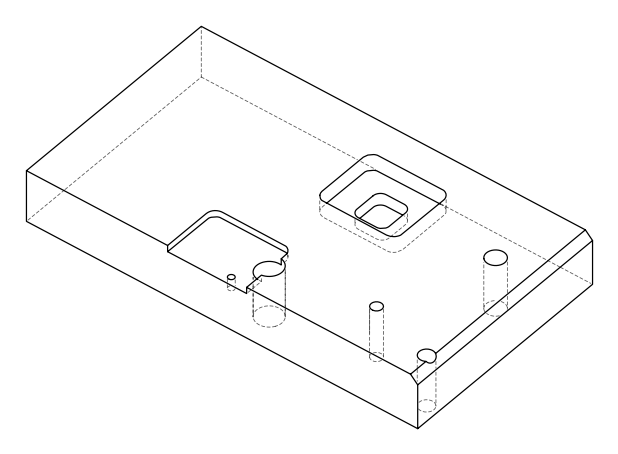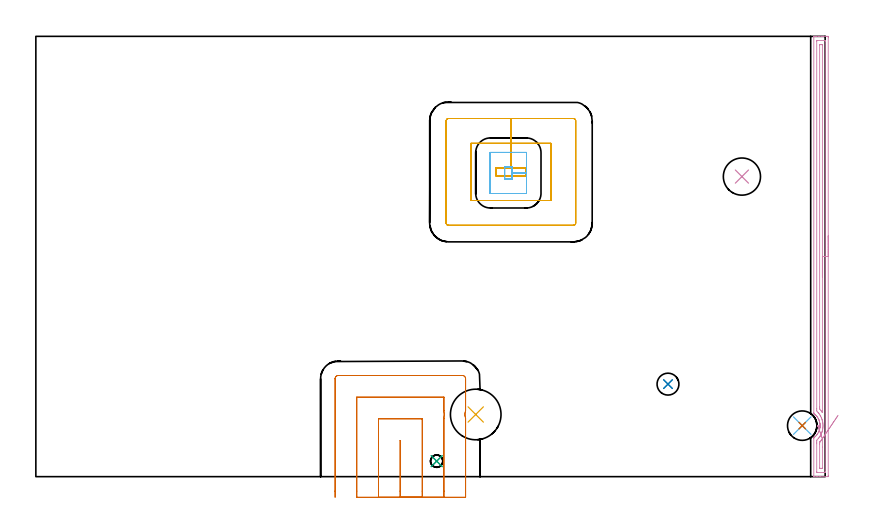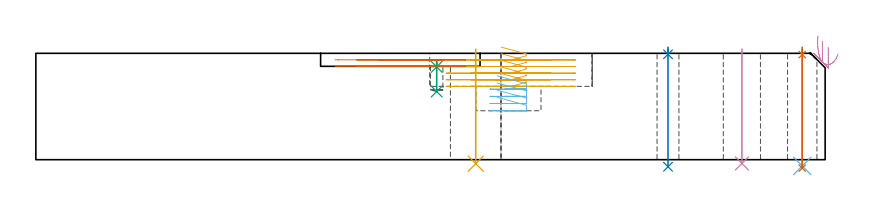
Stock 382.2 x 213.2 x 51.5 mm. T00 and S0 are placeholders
(PLAN: 13 operations, 9 tool changes, 15.4 min)
(1 SPOT_DRILL | STEP1HOLE_2 | NXT0321_9005460120000 | 0.03 min | 2 mm3)
(2 SPOT_DRILL_1 | STEP1HOLE_3 | NXT0321_9005460120000 | 0.03 min | 1 mm3)
(3 SPOT_DRILL_2 | STEP1POCKET | NXT0321_9005460120000 | 0.03 min | 584 mm3)
(4 INDEXABLE_INSERT_DRILL_THROUGH_HOLE_FROM_SOLID | STEP1HOLE | NXT0302_007 | 0.22 min | 13085 mm3)
(5 INDEXABLE_INSERT_DRILL_THROUGH_HOLE_FROM_SOLID_1 | STEP1HOLE_1 | NXT0302_020 | 0.22 min | 24254 mm3)
(6 DRILL_THROUGH_HOLE_INTO_CENTER | STEP1HOLE_2 | NXT0301_055 | 0.23 min | 2837 mm3)
(7 DRILL_TO_ENLARGE_THROUGH_HOLE | STEP1HOLE_2 | NXT0301_105 | 0.23 min | 5358 mm3)
(8 DRILL_THROUGH_HOLE_INTO_CENTER_1 | STEP1HOLE_3 | NXT0301_077 | 0.23 min | 4527 mm3)
(9 DRILL_BLIND_HOLE_INTO_CENTER | STEP1POCKET | NXT0301_125 | 0.06 min | 339 mm3)
(10 AREA_MILL | FG_CHAMFER_SURFACE | UGT0205_001 | 5.37 min | 5194 mm3)
(11 MILL_RECTANGULAR_POCKET | POCKET_RECTANGULAR_STRAIGHT | UGT0201_010 | Follow Part, ap 4, ae 75% | 4.71 min | 84133 mm3)
(12 MILL_RECTANGULAR_POCKET_1 | POCKET_RECTANGULAR_STRAIGHT_1 | UGT0201_103 | Follow Part, ap 3.5, ae 75% | 1.34 min | 12134 mm3)
(13 MILL_SLOT | SLOT_PARTIAL_RECTANGULAR | UGT0201_103 | Follow Part, ap 3.5, ae 75% | 2.75 min | 24641 mm3)
(TOOL NXT0321_9005460120000 | NC Spot Drill, 142deg, 12mm, Carbide, Uncoated | D12 PA142 FL30 Z2)
(TOOL NXT0302_007 | Index. Insert Drill 18mm [880-D1800L25-05] | D18 PA176 FL90 Z2)
(TOOL NXT0302_020 | Index. Insert Drill 24.5mm [880-D2450L25-03] | D24.5 PA176 FL74 Z2)
(TOOL NXT0301_055 | Carbide Drill 8.4mm [860.1-0840-042A1-MM 2214] | D8.4 PA140 FL61 Z2)
(TOOL NXT0301_105 | Carbide Drill 14.25mm [860.1-1425-071A1-MM 2214] | D14.25 PA140 FL83 Z2)
(TOOL NXT0301_077 | Carbide Drill 10.6mm [860.1-1060-053A1-MM 2214] | D10.6 PA140 FL71 Z2)
(TOOL NXT0301_125 | Carbide Drill 6mm [861.1-0600-018A1-GP GC34] | D6 PA150 FL18.7 Z2)
(TOOL UGT0205_001 | Chamfer Mill 20 x 3 x 45 deg. | D20 FL50 Z2)
(TOOL UGT0201_010 | End Mill 16 mm | D16 FL22 Z2)
(TOOL UGT0201_103 | End Mill 14 mm | D14 FL19 Z2)
(OP 1 SPOT_DRILL)
G17 G21 G94 G90
T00 M6
G54
G17 G0 G90 X371.1 Y24.7 S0 M3
G43 Z61.5 H0
G94 G81 G98 Z50.885 F250. R54.5
G80
M5
M2
(OP 2 SPOT_DRILL_1)
G17 G21 G94 G90
T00 M6
G54
G17 G0 G90 X306.1 Y44.8 S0 M3
G43 Z61.5 H0
G94 G81 G98 Z51.039 F250. R54.5
G80
M5
M2
(OP 3 SPOT_DRILL_2)
G17 G21 G94 G90
T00 M6
G54
G17 G0 G90 X194.1 Y7.5 S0 M3
G43 Z61.5 H0
G94 G81 G98 Z44.942 F250. R48.2
G80
M5
M2
(OP 4 INDEXABLE_INSERT_DRILL_THROUGH_HOLE_FROM_SOLID)
G17 G21 G94 G90
T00 M6
G54
G17 G0 G90 X341.9 Y145.3 S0 M3
G43 Z61.5 H1
G94 G81 G98 Z-1.814 F250. R53.5
G80
M5
M2
(OP 5 INDEXABLE_INSERT_DRILL_THROUGH_HOLE_FROM_SOLID_1)
G17 G21 G94 G90
T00 M6
G54
G17 G0 G90 X213. Y30.1 S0 M3
G43 Z61.5 H1
G94 G81 G98 Z-1.928 F250. R53.5
G80
M5
M2
(OP 6 DRILL_THROUGH_HOLE_INTO_CENTER)
G17 G21 G94 G90
T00 M6
G54
G17 G0 G90 X371.1 Y24.7 S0 M3
G43 Z61.5 H1
G94 G73 G98 Z-3.029 F250. Q7.79 R53.5
G80
M5
M2
(OP 7 DRILL_TO_ENLARGE_THROUGH_HOLE)
G17 G21 G94 G90
T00 M6
G54
G17 G0 G90 X371.1 Y24.7 S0 M3
G43 Z61.5 H1
G94 G73 G98 Z-4.093 F250. Q13.898 R53.5
G80
M5
M2
(OP 8 DRILL_THROUGH_HOLE_INTO_CENTER_1)
G17 G21 G94 G90
T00 M6
G54
G17 G0 G90 X306.1 Y44.8 S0 M3
G43 Z61.5 H1
G94 G73 G98 Z-3.429 F250. Q9.155 R53.5
G80
M5
M2
(OP 9 DRILL_BLIND_HOLE_INTO_CENTER)
G17 G21 G94 G90
T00 M6
G54
G17 G0 G90 X194.1 Y7.5 S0 M3
G43 Z61.5 H1
G94 G81 G98 Z33. F250. R47.2
G80
M5
M2
(OP 10 AREA_MILL)
G17 G21 G94 G90
T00 M6
G54
G17 G0 G90 X383.7 Y116.6 S1061 M3
G43 Z61.5 H0
Z54.5
G94 G1 Y116.562 Z53.628 F250.
Y116.448 Z52.764
Y116.259 Z51.912
Y115.997 Z51.08
Y115.663 Z50.274
Y115.26 Z49.5
Y114.792 Z48.764
Y114.26 Z48.072
Y113.671 Z47.429
Y113.028 Z46.84
Y112.336 Z46.309
Y111.6 Z45.84
Y110.826 Z45.437
Y110.02 Z45.103
Y109.188 Z44.841
Y108.336 Z44.652
Y107.472 Z44.538
Y106.6 Z44.5
X383.699 Y0.631 Z44.501
X383.696 Y0.205 Z44.502
X383.692 Y0.01 Z44.505
X383.278 Y0. Z44.919
X379.76 Z48.434
X378.363 Z49.834
X378.002 Z50.193
X377.047 Z51.153
X376.871 Y0.002 Z51.321
X376.703 Y0.01 Z51.489
X376.7 Y0.184 Z51.5
Y18.516
X376.705 Y18.844 Z51.491
X376.857 Y18.963 Z51.34
X376.973 Y19.052 Z51.225
X377.122 Y19.174 Z51.078
X377.389 Y19.395 Z50.81
X377.406 Y19.41 Z50.794
X377.485 Y19.484 Z50.713
X377.562 Y19.565 Z50.634
X377.886 Y19.901 Z50.313
X378.262 Y20.34 Z49.936
X378.291 Y20.377 Z49.907
X378.591 Y20.817 Z49.606
X378.862 Y21.271 Z49.334
X378.975 Y21.497 Z49.218
X379.101 Y21.739 Z49.098
X379.136 Y21.809 Z49.062
X379.277 Y22.164 Z48.919
X379.335 Y22.339 Z48.86
X379.401 Y22.54 Z48.791
X379.425 Y22.609 Z48.769
X379.467 Y22.755 Z48.732
X379.482 Y22.807 Z48.718
X379.53 Y22.987 Z48.668
X379.549 Y23.058 Z48.65
X379.562 Y23.117 Z48.638
X379.64 Y23.503 Z48.559
X379.693 Y23.881 Z48.505
X379.703 Y23.951 Z48.495
X379.705 Y23.985 Z48.493
X379.725 Y24.297 Z48.465
X379.73 Y24.358 Z48.462
X379.732 Y24.398 Z48.458
Y24.434 Z48.456
X379.736 Y24.719 Z48.454
X379.735 Y24.776 Z48.45
X379.737 Y24.845 Z48.453
X379.735 Y24.895 Z48.456
X379.734 Y24.899 Z48.457
X379.727 Y25.014 Z48.461
X379.716 Y25.292 Z48.482
X379.672 Y25.67 Z48.523
X379.665 Y25.738 Z48.533
X379.654 Y25.804 Z48.545
X379.585 Y26.186 Z48.613
X379.491 Y26.564 Z48.706
X379.475 Y26.632 Z48.723
X379.33 Y27.081 Z48.867
X379.212 Y27.401 Z48.987
X379.165 Y27.525 Z49.034
X379.136 Y27.595 Z49.062
X378.978 Y27.905 Z49.216
X378.926 Y28.011 Z49.27
X378.7 Y28.419 Z49.5
X378.488 Y28.743 Z49.711
X378.263 Y29.06 Z49.936
X378.162 Y29.188 Z50.035
X378.112 Y29.247 Z50.084
X378.058 Y29.312 Z50.139
X377.729 Y29.666 Z50.467
X377.388 Y30.003 Z50.809
X377.157 Y30.206 Z51.042
X376.86 Y30.437 Z51.336
X376.7 Y30.565 Z51.486
Y31.035 Z51.5
Y213.016
X376.702 Y213.19 Z51.489
X376.871 Y213.198 Z51.321
X377.047 Y213.2 Z51.153
X377.28 Z50.92
X378.002 Z50.193
X379.242 Z48.955
X380.64 Z47.556
X381.26 Z46.936
X383.019 Z45.178
X383.278 Y213.197 Z44.919
X383.692 Y213.19 Z44.505
X383.696 Y212.995 Z44.502
X383.699 Y212.569 Z44.501
X383.7 Y106.6 Z44.5
X382.286 Z45.914
X382.285 Y2.534 Z45.915
X382.279 Y2.014 Z45.921
X382.251 Y2.01 Z45.949
X382.178 Y2.004 Z46.022
X382.069 Y2.001 Z46.131
X378.2 Z50.
X378.165 Y2.002 Z50.035
X378.128 Y2.007 Z50.072
X378.121 Y2.011 Z50.079
X378.118 Y2.019 Z50.082
X378.116 Y2.05 Z50.084
X378.114 Y2.304 Z50.086
Y2.419
Y15.948
X378.116 Y16.727 Z50.084
X378.119 Y17.502 Z50.081
X378.121 Y17.622 Z50.079
X378.921 Y18.516 Z49.279
X379.188 Y18.828 Z49.012
X379.595 Y19.41 Z48.605
X379.637 Y19.473 Z48.563
X379.661 Y19.511 Z48.539
X379.76 Y19.677 Z48.44
X379.988 Y20.073 Z48.212
X380.107 Y20.304 Z48.093
X380.287 Y20.663 Z47.913
X380.516 Y21.199 Z47.684
X380.53 Y21.236 Z47.67
X380.541 Y21.265 Z47.659
X380.64 Y21.56 Z47.56
X380.763 Y21.968 Z47.437
X380.798 Y22.093 Z47.402
X380.882 Y22.417 Z47.318
X380.938 Y22.683 Z47.262
X381. Y22.987 Z47.2
X381.068 Y23.446 Z47.132
X381.113 Y23.881 Z47.087
X381.141 Y24.265 Z47.059
X381.15 Y24.776 Z47.05
X381.136 Y25.165 Z47.064
X381.099 Y25.67 Z47.101
X381.042 Y26.154 Z47.158
X380.97 Y26.564 Z47.23
X380.908 Y26.868 Z47.292
X380.807 Y27.288 Z47.393
X380.757 Y27.458 Z47.443
X380.64 Y27.834 Z47.56
X380.483 Y28.273 Z47.717
X380.453 Y28.353 Z47.747
X380.318 Y28.68 Z47.882
X380.031 Y29.247 Z48.169
X379.76 Y29.727 Z48.44
X379.49 Y30.141 Z48.71
X379.235 Y30.499 Z48.965
X378.881 Y30.933 Z49.319
X378.794 Y31.035 Z49.406
X378.121 Y31.808 Z50.079
X378.114 Y32.824 Z50.086
Y210.666
X378.121 Y211.186 Z50.079
X378.149 Y211.19 Z50.051
X378.222 Y211.196 Z49.978
X378.331 Y211.199 Z49.869
X382.2 Z46.
X382.235 Y211.198 Z45.965
X382.272 Y211.193 Z45.928
X382.279 Y211.189 Z45.921
X382.282 Y211.181 Z45.918
X382.284 Y211.15 Z45.916
X382.286 Y210.895 Z45.914
Y210.781
Y106.6
X380.872 Z47.328
X380.871 Y31.695 Z47.329
X380.867 Y31.035 Z47.333
X380.866 Y31.028 Z47.334
X380.849 Y31.035 Z47.351
X380.64 Y31.335 Z47.56
X380.223 Y31.93 Z47.977
X379.55 Y32.756 Z48.65
X379.536 Y32.824 Z48.664
X379.532 Y33.056 Z48.668
X379.529 Y33.718 Z48.671
Y33.954
Y208.992
X379.531 Y209.11 Z48.669
X379.533 Y209.168 Z48.667
X379.535 Y209.189 Z48.665
X379.562 Y209.194 Z48.638
X379.76 Y209.197 Z48.44
X380.436 Y209.2 Z47.764
X380.64 Y209.197 Z47.56
X380.843 Y209.192 Z47.357
X380.865 Y209.19 Z47.335
X380.867 Y209.174 Z47.333
X380.87 Y209.134 Z47.33
X380.871 Y209.071 Z47.329
Y208.992
X380.872 Y106.6 Z47.328
Y105.728 Z47.367
Y104.864 Z47.48
Y104.012 Z47.669
Y103.18 Z47.932
Y102.374 Z48.265
Y101.6 Z48.668
Y100.864 Z49.137
Y100.172 Z49.668
Y99.529 Z50.257
Y98.94 Z50.901
Y98.408 Z51.593
Y97.94 Z52.328
Y97.537 Z53.102
Y97.203 Z53.908
Y96.941 Z54.74
Y96.752 Z55.592
Y96.638 Z56.457
Y96.6 Z57.328
G0 Z61.5
X378.741 Y24.349
Z59.998
G1 X378.662 Y24.574 Z59.159
X378.607 Y24.73 Z58.303
X378.577 Y24.815 Z57.435
X378.572 Y24.828 Z56.562
X378.593 Y24.769 Z55.692
X378.639 Y24.639 Z54.831
X378.709 Y24.439 Z53.985
X378.804 Y24.17 Z53.16
X378.923 Y23.834 Z52.364
X379.064 Y23.434 Z51.602
X379.227 Y22.973 Z50.879
X379.41 Y22.455 Z50.202
X379.612 Y21.882 Z49.575
X379.831 Y21.26 Z49.004
X380.067 Y20.594 Z48.492
X380.316 Y19.888 Z48.044
X380.577 Y19.148 Z47.663
X380.848 Y18.38 Z47.352
X380.866 Y18.331 Z47.334
X380.868 Y18.317 Z47.332
X380.87 Y18.281 Z47.33
X380.871 Y14.256 Z47.329
Y4.208
X380.869 Y4.09 Z47.331
X380.867 Y4.032 Z47.333
X380.865 Y4.011 Z47.335
X380.838 Y4.006 Z47.362
X380.64 Y4.003 Z47.56
X379.964 Y4. Z48.236
X379.76 Y4.003 Z48.44
X379.557 Y4.008 Z48.643
X379.535 Y4.01 Z48.665
X379.533 Y4.026 Z48.667
X379.53 Y4.066 Z48.67
X379.529 Y4.129 Z48.671
Y4.208
Y15.833
X379.53 Y16.494 Z48.67
X379.533 Y16.609 Z48.667
X379.535 Y16.635 Z48.665
X379.554 Y16.667 Z48.646
X379.602 Y16.727 Z48.598
X379.676 Y16.813 Z48.524
X379.76 Y16.909 Z48.44
X380.084 Y17.292 Z48.116
X380.329 Y17.622 Z47.871
X380.459 Y17.805 Z47.741
X380.64 Y18.067 Z47.56
X380.818 Y18.335 Z47.382
X380.848 Y18.38 Z47.352
X381.283 Y19.027 Z46.96
X381.736 Y19.699 Z46.638
X382.202 Y20.393 Z46.388
X382.679 Y21.102 Z46.211
X383.163 Y21.821 Z46.11
X383.65 Y22.544 Z46.085
X384.136 Y23.267 Z46.135
X384.618 Y23.983 Z46.262
X385.091 Y24.687 Z46.463
X385.554 Y25.375 Z46.737
X386.001 Y26.039 Z47.083
X386.429 Y26.676 Z47.497
X386.836 Y27.281 Z47.976
X387.218 Y27.849 Z48.517
X387.572 Y28.375 Z49.116
X387.896 Y28.857 Z49.768
X388.187 Y29.289 Z50.467
X388.443 Y29.669 Z51.21
G0 Z61.5
M5
M2
(OP 11 MILL_RECTANGULAR_POCKET)
G17 G21 G94 G90
T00 M6
G54
G17 G0 G90 X225.31 Y145.7 S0 M3
G43 Z61.502 H0
Z54.502
G94 G1 X237.4 Z51.262 F250.
Y149.4 Z50.271
X230.05 Z48.301
X222.7 F500.
Y145.7
X237.4
Y149.4
X230.05
Y161.4
X210.7
Y133.7
X249.4
Y161.4
X230.05
Y173.4
X199.8
G3 X198.7 Y172.3 R1.1
G1 Y122.8
G3 X199.8 Y121.7 R1.1
G1 X260.3
G3 X261.4 Y122.8 R1.1
G1 Y172.3
G3 X260.3 Y173.4 R1.1
G1 X230.05
X229.05
G0 X225.31 Y145.7 Z51.301
G1 X237.4 Z48.062 F250.
Y149.4 Z47.07
X230.05 Z45.101
X222.7 F500.
Y145.7
X237.4
Y149.4
X230.05
Y161.4
X210.7
Y133.7
X249.4
Y161.4
X230.05
Y173.4
X199.8
G3 X198.7 Y172.3 R1.1
G1 Y122.8
G3 X199.8 Y121.7 R1.1
G1 X260.3
G3 X261.4 Y122.8 R1.1
G1 Y172.3
G3 X260.3 Y173.4 R1.1
G1 X230.05
X229.05
G0 X225.31 Y145.7 Z48.101
G1 X237.4 Z44.861 F250.
Y149.4 Z43.87
X230.05 Z41.901
X222.7 F500.
Y145.7
X237.4
Y149.4
X230.05
Y161.4
X210.7
Y133.7
X249.4
Y161.4
X230.05
Y173.4
X199.8
G3 X198.7 Y172.3 R1.1
G1 Y122.8
G3 X199.8 Y121.7 R1.1
G1 X260.3
G3 X261.4 Y122.8 R1.1
G1 Y172.3
G3 X260.3 Y173.4 R1.1
G1 X230.05
X229.05
G0 X225.31 Y145.7 Z44.901
G1 X237.4 Z41.661 F250.
Y149.4 Z40.67
X230.05 Z38.7
X222.7 F500.
Y145.7
X237.4
Y149.4
X230.05
Y161.4
X210.7
Y133.7
X249.4
Y161.4
X230.05
Y173.4
X199.8
G3 X198.7 Y172.3 R1.1
G1 Y122.8
G3 X199.8 Y121.7 R1.1
G1 X260.3
G3 X261.4 Y122.8 R1.1
G1 Y172.3
G3 X260.3 Y173.4 R1.1
G1 X230.05
X229.05
G0 X225.31 Y145.7 Z41.7
G1 X237.4 Z38.461 F250.
Y149.4 Z37.469
X230.05 Z35.5
X222.7 F500.
Y145.7
X237.4
Y149.4
X230.05
Y161.4
X210.7
Y133.7
X249.4
Y161.4
X230.05
Y173.4
X199.8
G3 X198.7 Y172.3 R1.1
G1 Y122.8
G3 X199.8 Y121.7 R1.1
G1 X260.3
G3 X261.4 Y122.8 R1.1
G1 Y172.3
G3 X260.3 Y173.4 R1.1
G1 X230.05
X229.05
G0 Z61.502
M5
M2
(OP 12 MILL_RECTANGULAR_POCKET_1)
G17 G21 G94 G90
T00 M6
G54
G17 G0 G90 X223.347 Y137.1 S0 M3
G43 Z61.502 H0
Z40.601
G94 G1 X237.532 Z36.8 F250.
X237.574 Y137.126 Z36.787
X237.6 Y137.168 Z36.773
Y147.05 Z34.126
X230.6
Y150. F500.
X227.
Y144.1
X230.6
Y147.05
X237.6
Y156.9
X237.595 Y156.955
X237.555 Y156.995
X237.5 Y157.
X220.1
X220.045 Y156.995
X220.005 Y156.955
X220. Y156.9
Y137.2
X220.005 Y137.145
X220.045 Y137.105
X220.1 Y137.1
X237.5
X237.555 Y137.105
X237.595 Y137.145
X237.6 Y137.2
Y147.05
Y148.05
G0 X223.347 Y137.1 Z37.126
G1 X237.532 Z33.325 F250.
X237.574 Y137.126 Z33.312
X237.6 Y137.168 Z33.298
Y147.05 Z30.65
X230.6
Y150. F500.
X227.
Y144.1
X230.6
Y147.05
X237.6
Y156.9
X237.595 Y156.955
X237.555 Y156.995
X237.5 Y157.
X220.1
X220.045 Y156.995
X220.005 Y156.955
X220. Y156.9
Y137.2
X220.005 Y137.145
X220.045 Y137.105
X220.1 Y137.1
X237.5
X237.555 Y137.105
X237.595 Y137.145
X237.6 Y137.2
Y147.05
Y148.05
G0 X223.347 Y137.1 Z33.65
G1 X237.532 Z29.85 F250.
X237.574 Y137.126 Z29.836
X237.6 Y137.168 Z29.823
Y147.05 Z27.175
X230.6
Y150. F500.
X227.
Y144.1
X230.6
Y147.05
X237.6
Y156.9
X237.595 Y156.955
X237.555 Y156.995
X237.5 Y157.
X220.1
X220.045 Y156.995
X220.005 Y156.955
X220. Y156.9
Y137.2
X220.005 Y137.145
X220.045 Y137.105
X220.1 Y137.1
X237.5
X237.555 Y137.105
X237.595 Y137.145
X237.6 Y137.2
Y147.05
Y148.05
G0 X223.347 Y137.1 Z30.175
G1 X237.532 Z26.374 F250.
X237.574 Y137.126 Z26.361
X237.6 Y137.168 Z26.348
Y147.05 Z23.7
X230.6
Y150. F500.
X227.
Y144.1
X230.6
Y147.05
X237.6
Y156.9
X237.595 Y156.955
X237.555 Y156.995
X237.5 Y157.
X220.1
X220.045 Y156.995
X220.005 Y156.955
X220. Y156.9
Y137.2
X220.005 Y137.145
X220.045 Y137.105
X220.1 Y137.1
X237.5
X237.555 Y137.105
X237.595 Y137.145
X237.6 Y137.2
Y147.05
Y148.05
G0 Z61.502
M5
M2
(OP 13 MILL_SLOT)
G17 G21 G94 G90
T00 M6
G54
G17 G0 G90 X176.6 Y-10. S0 M3
G43 Z61.502 H0
Z48.351
G94 G1 Y-7. F250.
Y17.5 F500.
X176.4
Y-7.
Y-10. F250.
X187.1
Y-7.
Y28. F500.
X165.9
Y-7.
Y-10. F250.
X197.6
Y-7.
Y28.246 F500.
G2 X197.766 Y30.106 R10.5
X197.6 Y31.967 R10.5
G1 Y38.5
X155.4
Y-7.
Y-10. F250.
X208.1
Y-7.
Y28.246 F500.
G2 X208.1 Y31.967 R5.262
G1 Y47.4
G3 X206.5 Y49. R1.6
G1 X146.5
G3 X144.9 Y47.4 R1.6
G1 Y-7.
Y-10. F250.
G0 X176.6 Z45.2
G1 Y-7.
Y17.5 F500.
X176.4
Y-7.
Y-10. F250.
X187.1
Y-7.
Y28. F500.
X165.9
Y-7.
Y-10. F250.
X197.6
Y-7.
Y28.246 F500.
G2 X197.766 Y30.106 R10.5
X197.6 Y31.967 R10.5
G1 Y38.5
X155.4
Y-7.
Y-10. F250.
X208.1
Y-7.
Y28.246 F500.
G2 X208.1 Y31.967 R5.262
G1 Y47.4
G3 X206.5 Y49. R1.6
G1 X146.5
G3 X144.9 Y47.4 R1.6
G1 Y-7.
Y-10. F250.
G0 Z61.502
M5
M2
